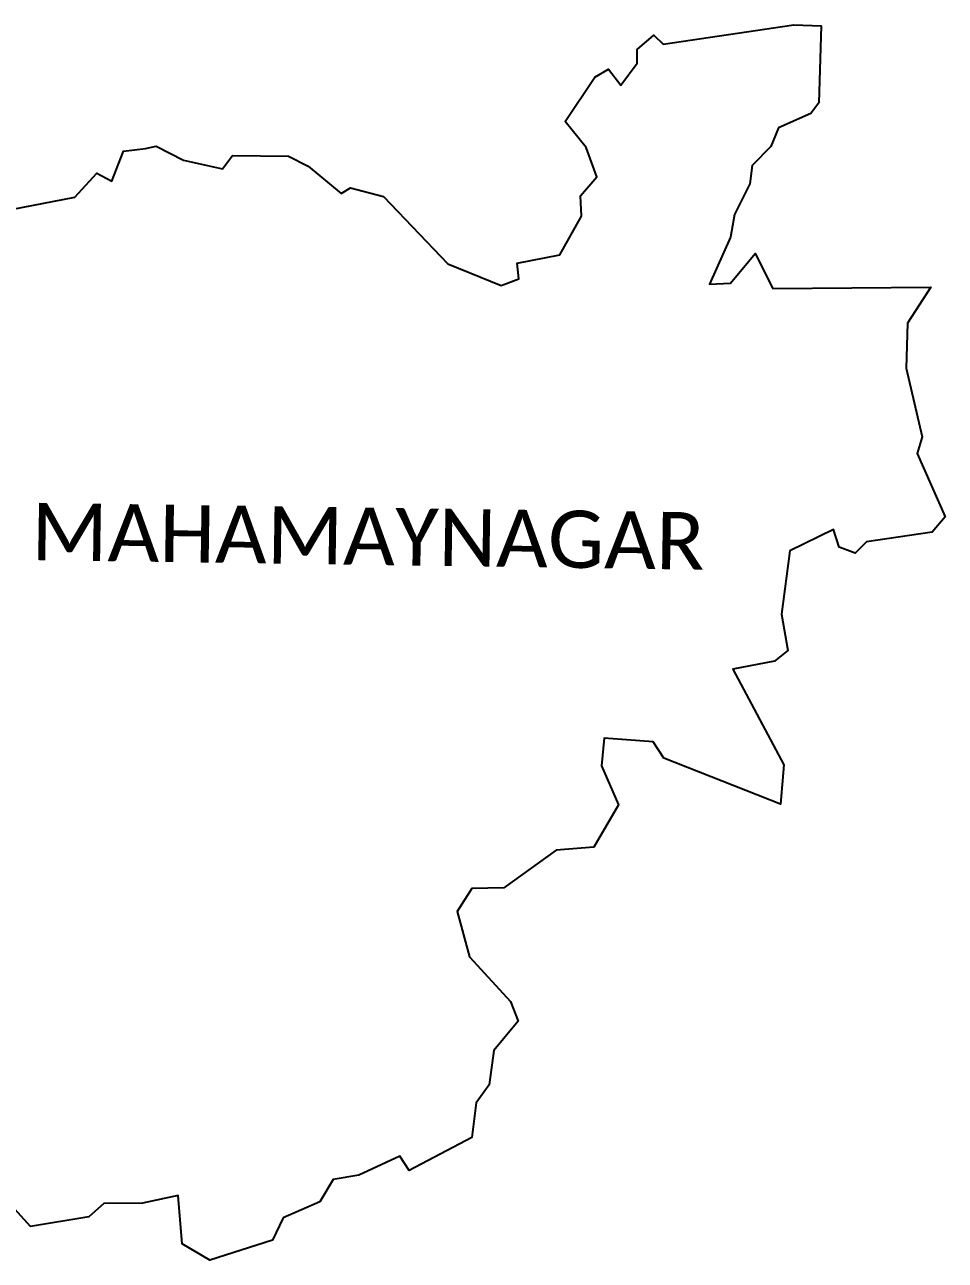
# Model space of a CAD drawing. Header units: metres. Extents: x 299794 to 303787, y 1953610 to 1956866.
# Drawn here: x 301817 to 303787, y 1954220 to 1956866 of the extents above; entities that cross this region are included whole.
import ezdxf

# ---------------------------------------------------------------- set-up
doc = ezdxf.new("R2010")
doc.units = ezdxf.units.M
doc.header["$MEASUREMENT"] = 0
doc.layers.add('VILLAGE NAME', color=250, linetype='Continuous')
doc.styles.get("Standard").update_dxf_attribs({"font": 'simplex.shx'})

msp = doc.modelspace()

# ---------------------------------------------------------------- linework, layer by layer
at = {"color": 6, "flags": 128}
msp.add_lwpolyline([(301787.8, 1956470.3), (301924, 1956497.1), (301971.3, 1956547.9), (302003.1, 1956530.8), (302028.3, 1956595), (302075.1, 1956600.7), (302098.1, 1956606.4), (302156.6, 1956576.4), (302240.2, 1956557.4), (302261.2, 1956585.9), (302381.1, 1956584.7), (302423.3, 1956563), (302493.9, 1956505), (302513.8, 1956517), (302584.8, 1956498.6), (302722.1, 1956354.3), (302836.6, 1956307.8), (302874.2, 1956322.1), (302871, 1956355.7), (302961.9, 1956373.2), (303008.6, 1956456.1), (303006.5, 1956499.4), (303041.3, 1956540.2), (303018.8, 1956603.4), (302973.6, 1956659.2), (303037.3, 1956754.1), (303066.4, 1956771.3), (303092.7, 1956736.4), (303127.7, 1956784), (303127.6, 1956813.1), (303163.6, 1956843.8), (303183.5, 1956824.2), (303463.1, 1956866.2), (303521.4, 1956863.7), (303516.9, 1956698.8), (303499.6, 1956675.9), (303430.2, 1956645.3), (303413.6, 1956605), (303373.8, 1956564.4), (303369.2, 1956525.5), (303336.1, 1956459.6), (303327.2, 1956411.3), (303282.5, 1956310.2), (303327.7, 1956312.6), (303380.6, 1956376.1), (303418, 1956301.4), (303756.1, 1956304.4), (303706.5, 1956226.8), (303703.3, 1956130.7), (303737.9, 1955983.8), (303727.4, 1955947.7), (303787.3, 1955812.4), (303759.2, 1955779.4), (303618.8, 1955758.9), (303594.2, 1955734.4), (303560.3, 1955747.3), (303548.1, 1955784.8), (303454.9, 1955739.1), (303436.9, 1955603.4), (303450.4, 1955525.6), (303421.6, 1955502.8), (303332.3, 1955485.7), (303441.8, 1955281), (303434.9, 1955196.5), (303184.5, 1955295), (303162, 1955330), (303056.9, 1955338.5), (303051.4, 1955278.8), (303088.1, 1955195.2), (303034.9, 1955104.5), (302954.1, 1955098.1), (302842.6, 1955017.4), (302773.5, 1955016.2), (302742.5, 1954966.9), (302769, 1954869.9), (302856.9, 1954774.3), (302873.1, 1954731.9), (302820.9, 1954669.3), (302810.9, 1954595.7), (302783.2, 1954557.1), (302774.1, 1954483.1), (302639.7, 1954412), (302619.8, 1954443.1), (302532.1, 1954402.1), (302477.3, 1954393.2), (302448.4, 1954345.1), (302369.8, 1954311.1), (302347.3, 1954263), (302212.6, 1954219.9), (302153.8, 1954255.4), (302144.9, 1954358.4), (302069, 1954342.2), (301985.9, 1954341.5), (301953.7, 1954312.8), (301829, 1954292.1), (301767.4, 1954359.9)], dxfattribs=at)

# ---------------------------------------------------------------- texts
at = {"layer": 'VILLAGE NAME', "insert": (301831.7, 1955842.4), "char_height": 122.778, "attachment_point": 1, "rotation": 359.1736}
msp.add_mtext_dynamic_manual_height_columns('{\\fCalibri|b0|i0|c0|p34;MAHAMAYNAGAR}', width=133.314, gutter_width=613.9, heights=[0], dxfattribs=at)

doc.saveas('drawing.dxf')
